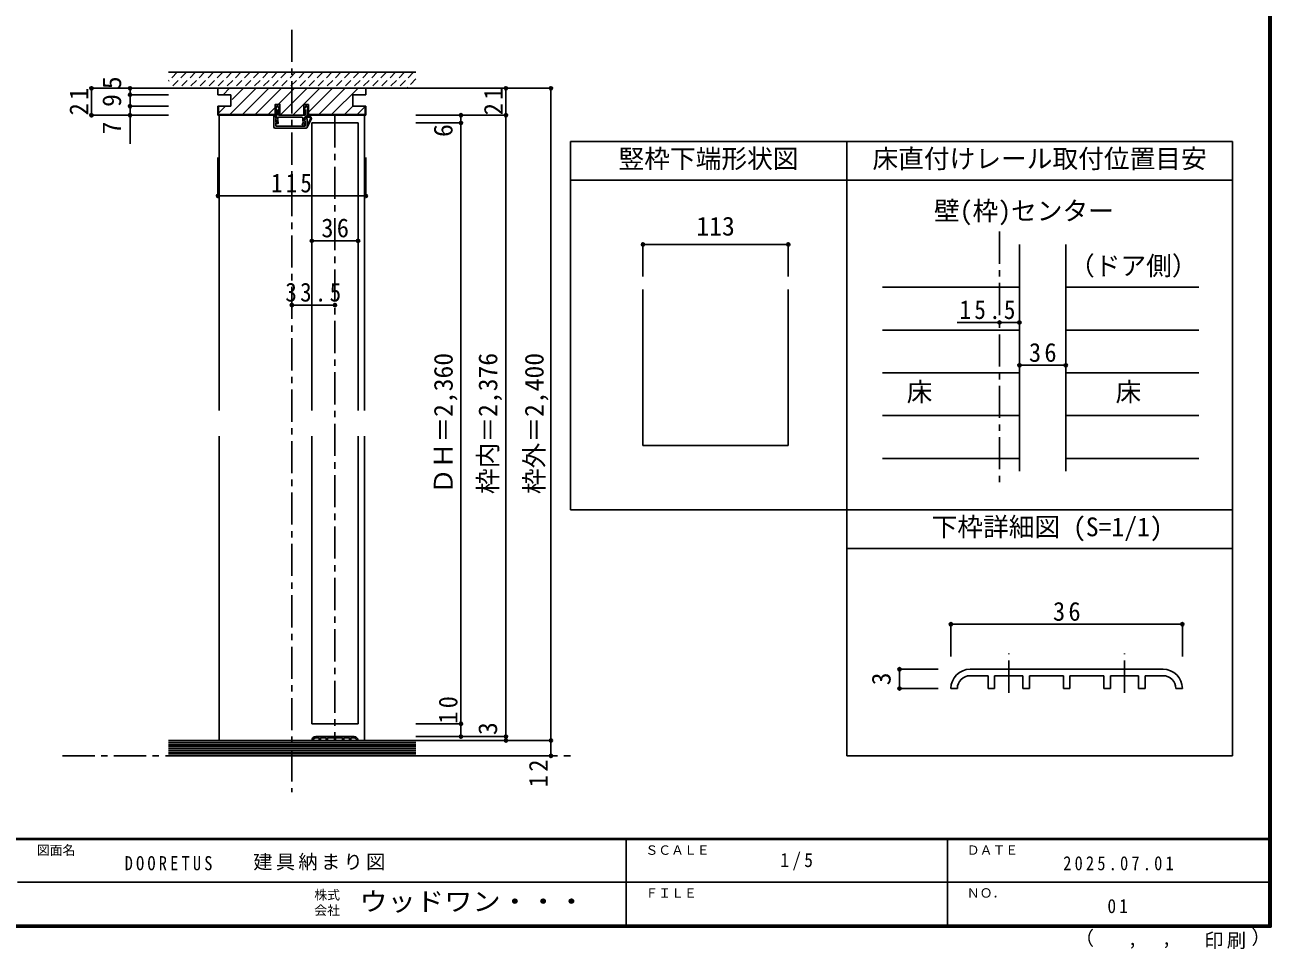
# Model space of a CAD drawing. Units: millimetres at full size, sheet at 1:5, with parts at other scales. Extents: x -973 to 977, y -718 to 696.
# Drawn here: x 7 to 977, y -718 to 1 of the extents above; entities that cross this region are included whole.
import ezdxf
from ezdxf.enums import TextEntityAlignment as Align

# ---------------------------------------------------------------- set-up
doc = ezdxf.new("R2010")
doc.units = ezdxf.units.MM
doc.header["$LTSCALE"] = 5
doc.header["$PDMODE"] = 32
doc.header["$PDSIZE"] = 2.5
doc.linetypes.add('CHAIN1', pattern=[8, 5, -1, 1, -1])
doc.linetypes.add('DASHED1', pattern=[1.8, 1.2, -0.6])
for name, color, linetype in [('0-0_補助線', 7, 'Continuous'), ('0-1_通り芯', 4, 'DASHED1'), ('0-3_仕上げ', 7, 'Continuous'), ('0-4_枠', 3, 'Continuous'), ('0-6_扉', 6, 'Continuous'), ('0-7_金物', 7, 'Continuous'), ('0-A_文字', 3, 'Continuous'), ('0-B_寸法', 7, 'Continuous'), ('7-1_通り芯', 4, 'CHAIN1'), ('7-7_金物', 7, 'Continuous'), ('7-B_寸法', 4, 'Continuous'), ('F-0_補助線', 7, 'Continuous'), ('F-1_枠', 6, 'Continuous'), ('F-A_文字', 7, 'Continuous')]:
    doc.layers.add(name, color=color, linetype=linetype)
doc.styles.add('ＭＳ ゴシック', font='')
doc.styles.get('ＭＳ ゴシック').set_extended_font_data('MS Gothic')

msp = doc.modelspace()

# ---------------------------------------------------------------- linework, layer by layer
at = {"layer": '0-0_補助線', "color": 3}
for p, q in [((157.565, -48), (157.565, -53)), ((272.565, -48), (157.565, -48)), ((272.565, -48), (272.565, -53)), ((167.565, -53), (157.565, -53)), ((167.565, -53), (167.565, -62)), ((262.565, -53), (262.565, -62)), ((262.565, -53), (272.565, -53)), ((167.565, -62), (157.565, -62)), ((157.565, -62), (157.565, -69)), ((228.085, -60.5), (224.385, -60.5)), ((224.385, -69), (224.385, -60.5)), ((228.085, -60.5), (228.085, -69)), ((272.565, -62), (262.565, -62)), ((272.065, -68.5), (272.065, -62)), ((272.565, -69), (272.565, -62)), ((157.565, -69), (202.085, -69)), ((224.385, -69), (205.785, -69)), ((272.065, -68.5), (228.085, -68.5)), ((272.565, -69), (228.085, -69)), ((431.639, -89.5), (431.639, -376.007)), ((646.639, -89.5), (431.639, -89.5)), ((646.639, -89.5), (646.639, -376.007)), ((646.639, -119.5), (431.639, -119.5)), ((488.139, -204.5), (488.139, -326.007)), ((601.139, -204.5), (601.139, -326.007)), ((488.139, -326.007), (601.139, -326.007)), ((646.639, -376.007), (431.639, -376.007))]:
    msp.add_line(p, q, dxfattribs=at)
at = {"layer": '0-0_補助線', "color": 4}
for p, q in [((161.478, -53), (166.478, -48)), ((166.777, -68.5), (187.277, -48)), ((168.565, -56.813), (177.378, -48)), ((176.677, -68.5), (197.177, -48)), ((186.576, -68.5), (207.076, -48)), ((204.476, -60.5), (216.976, -48)), ((206.375, -68.5), (226.875, -48)), ((216.275, -68.5), (236.775, -48)), ((228.085, -66.589), (246.674, -48)), ((236.074, -68.5), (256.574, -48)), ((245.973, -68.5), (266.473, -48)), ((158.064, -67.314), (163.378, -62)), ((196.476, -68.5), (202.085, -62.891)), ((255.873, -68.5), (262.373, -62)), ((265.772, -68.5), (272.065, -62.208)), ((157.565, -131.745), (157.565, -101.883)), ((272.565, -131.745), (272.565, -101.883)), ((157.565, -131.745), (272.565, -131.745)), ((488.139, -169.5), (488.139, -194.5))]:
    msp.add_line(p, q, dxfattribs=at)
at = {"layer": '0-0_補助線'}
for p, q in [((203.235, -64.5), (202.085, -64.5)), ((203.235, -69), (203.235, -64.5)), ((224.685, -64.5), (226.185, -61.5)), ((224.685, -64.5), (225.435, -64.5)), ((225.435, -64.5), (225.435, -69)), ((226.185, -61.5), (228.085, -64.5)), ((226.935, -69.7), (226.935, -64.5)), ((226.935, -64.5), (228.085, -64.5)), ((200.935, -78), (200.935, -69.3)), ((201.46, -69.102), (202.91, -71.002)), ((202.685, -71.5), (202.435, -71.5)), ((225.435, -77.5), (202.435, -77.5)), ((202.448, -71.887), (202.921, -73.605)), ((202.735, -71.5), (202.985, -71.5)), ((203.737, -72.334), (204.049, -73.195)), ((204.185, -71), (204.185, -71.5)), ((222.935, -70.5), (204.685, -70.5)), ((225.435, -69), (204.735, -69)), ((223.985, -73.969), (223.167, -76.592)), ((223.435, -71), (223.435, -72.96)), ((225.281, -74.517), (224.503, -77.009)), ((224.835, -70.5), (224.835, -72.837)), ((225.935, -70.5), (224.835, -70.5)), ((226.235, -71.5), (224.983, -72.703)), ((225.386, -73.5), (225.435, -73.5)), ((225.435, -77.5), (225.435, -73.5)), ((225.935, -69.7), (225.935, -70.5)), ((226.935, -69.7), (225.935, -69.7)), ((228.435, -70.4), (225.935, -70.4)), ((226.935, -71.5), (226.235, -71.5)), ((228.435, -69.7), (226.935, -69.7)), ((226.935, -78.5), (226.935, -71.5)), ((229.419, -71.991), (226.935, -76.94)), ((230.045, -72.305), (226.935, -78.5)), ((201.935, -79), (226.435, -79))]:
    msp.add_line(p, q, dxfattribs=at)
at = {"layer": '0-0_補助線', "color": 6}
msp.add_line((230.565, -75), (266.565, -75), dxfattribs=at)
at = {"layer": '0-0_補助線', "color": 3}
for points in [[(158.064, -62), (158.064, -68.5), (202.085, -68.5)], [(205.785, -69), (205.785, -60.5), (202.085, -60.5), (202.085, -69)]]:
    msp.add_lwpolyline(points, dxfattribs=at)
at = {"layer": '0-0_補助線'}
for points in [[(205.485, -64.5), (203.985, -61.5), (202.085, -64.5)], [(205.485, -64.5), (204.735, -64.5), (204.735, -69)], [(202.435, -77.5), (202.435, -75.4), (204.435, -75.4), (204.435, -74.2), (202.435, -74.2), (202.435, -71.5)], [(203.235, -69), (202.985, -69), (202.985, -71.5)]]:
    msp.add_lwpolyline(points, dxfattribs=at)
at = {"layer": '0-0_補助線', "color": 4}
msp.add_lwpolyline([(488.139, -169.5), (601.139, -169.5), (601.139, -194.5)], dxfattribs=at)
at = {"layer": '0-0_補助線'}
for centre, radius, start, end in [((201.235, -69.3), 0.3, 41.34778, 180), ((202.735, -71.8), 0.3, 90, 196.79003), ((202.685, -71.2), 0.3, 270, 41.34778), ((203.485, -73.4), 0.6, 196.79003, 270), ((203.485, -73.4), 0.6, 270, 23.33765), ((203.185, -71.5), 1, 303.47738, 0), ((204.685, -71), 0.5, 90, 180), ((222.935, -71), 0.5, 0, 90), ((223.835, -76.8), 0.7, 162.67017, 342.67017), ((224.635, -72.96), 1.2, 180, 237.21126), ((225.635, -72.837), 0.8, 180, 221.40962), ((225.386, -73), 0.5, 143.61521, 270), ((224.135, -74.16), 1.2, 342.67017, 41.40962), ((228.435, -71.5), 1.8, 333.42485, 90), ((228.435, -71.5), 1.1, 333.42485, 90), ((201.935, -78), 1, 180, 270), ((226.435, -78.5), 0.5, 270, 0)]:
    msp.add_arc(centre, radius, start, end, dxfattribs=at)
for p in [(157.565, -131.745), (272.565, -131.745), (488.139, -169.5), (601.139, -169.5)]:
    msp.add_point(p, dxfattribs=at)
at = {"layer": '0-1_通り芯', "linetype": 'CHAIN1'}
for p, q in [((215.065, -2.5), (215.065, -595.742)), ((248.565, -69), (248.565, -555.5)), ((765.438, -159.5), (765.438, -356.007)), ((36.653, -567.5), (432.382, -567.5))]:
    msp.add_line(p, q, dxfattribs=at)
at = {"layer": '0-1_通り芯'}
for p, q in [((125.907, -35.5), (119.153, -42.254)), ((132.978, -35.5), (120.478, -48)), ((140.049, -35.5), (127.549, -48)), ((147.12, -35.5), (134.62, -48)), ((154.191, -35.5), (141.691, -48)), ((161.262, -35.5), (148.762, -48)), ((168.333, -35.5), (155.833, -48)), ((175.404, -35.5), (162.904, -48)), ((182.475, -35.5), (169.975, -48)), ((189.546, -35.5), (177.046, -48)), ((196.617, -35.5), (184.117, -48)), ((203.688, -35.5), (191.188, -48)), ((210.759, -35.5), (198.259, -48)), ((217.831, -35.5), (205.331, -48)), ((224.902, -35.5), (212.402, -48)), ((231.973, -35.5), (219.473, -48)), ((239.044, -35.5), (226.544, -48)), ((246.115, -35.5), (233.615, -48)), ((253.186, -35.5), (240.686, -48)), ((260.257, -35.5), (247.757, -48)), ((267.328, -35.5), (254.828, -48)), ((274.399, -35.5), (261.899, -48)), ((281.47, -35.5), (268.97, -48)), ((288.541, -35.5), (276.041, -48)), ((295.612, -35.5), (283.112, -48)), ((302.683, -35.5), (290.183, -48)), ((309.754, -35.5), (297.254, -48)), ((311.565, -40.761), (304.326, -48))]:
    msp.add_line(p, q, dxfattribs=at)
at = {"layer": '0-1_通り芯', "color": 2, "linetype": 'Continuous'}
for p, q in [((119.153, -35.5), (311.565, -35.5)), ((119.153, -48), (311.565, -48))]:
    msp.add_line(p, q, dxfattribs=at)
at = {"layer": '0-3_仕上げ', "color": 4}
for p, q in [((674.462, -202.801), (780.938, -202.801)), ((816.938, -202.801), (920.373, -202.801)), ((674.462, -236.103), (780.938, -236.103)), ((816.938, -236.103), (920.373, -236.103)), ((674.462, -269.404), (780.938, -269.404)), ((816.938, -269.404), (920.373, -269.404)), ((674.462, -302.706), (780.938, -302.706)), ((816.938, -302.706), (920.373, -302.706)), ((674.462, -336.007), (780.938, -336.007)), ((816.938, -336.007), (920.373, -336.007))]:
    msp.add_line(p, q, dxfattribs=at)
at = {"layer": '0-3_仕上げ', "color": 2}
for p, q in [((311.565, -555.5), (119.153, -555.5)), ((311.565, -567.5), (119.153, -567.5))]:
    msp.add_line(p, q, dxfattribs=at)
at = {"layer": '0-3_仕上げ'}
for p, q in [((311.565, -557), (119.153, -557)), ((311.565, -558.5), (119.153, -558.5)), ((311.565, -560), (119.153, -560)), ((311.565, -561.5), (119.153, -561.5)), ((311.565, -563), (119.153, -563)), ((311.565, -564.5), (119.153, -564.5)), ((311.565, -566), (119.153, -566))]:
    msp.add_line(p, q, dxfattribs=at)
at = {"layer": '0-4_枠', "color": 4}
for p, q in [((158.565, -69), (158.565, -298.75)), ((271.565, -69), (271.565, -298.75)), ((158.565, -318.75), (158.565, -555.5)), ((271.565, -318.75), (271.565, -555.5))]:
    msp.add_line(p, q, dxfattribs=at)
at = {"layer": '0-4_枠'}
for p, q in [((780.938, -346.007), (780.938, -169.5)), ((816.938, -346.007), (816.938, -169.5))]:
    msp.add_line(p, q, dxfattribs=at)
at = {"layer": '0-6_扉'}
for p, q in [((230.565, -75), (230.565, -298.75)), ((266.565, -75), (266.565, -298.75)), ((230.565, -318.75), (230.565, -542.5)), ((266.565, -318.75), (266.565, -542.5)), ((266.565, -542.5), (230.565, -542.5))]:
    msp.add_line(p, q, dxfattribs=at)
at = {"layer": '0-7_金物'}
for p, q in [((230.565, -555.5), (231.565, -555.5)), ((263.565, -552.5), (233.565, -552.5)), ((236.365, -553.5), (233.565, -553.5)), ((236.365, -555.5), (236.365, -553.5)), ((236.365, -555.5), (237.365, -555.5)), ((241.765, -553.5), (237.365, -553.5)), ((237.365, -555.5), (237.365, -553.5)), ((241.765, -555.5), (241.765, -553.5)), ((241.765, -555.5), (242.765, -555.5)), ((248.065, -553.5), (242.765, -553.5)), ((242.765, -555.5), (242.765, -553.5)), ((248.065, -555.5), (248.065, -553.5)), ((248.065, -555.5), (249.065, -555.5)), ((254.365, -553.5), (249.065, -553.5)), ((249.065, -555.5), (249.065, -553.5)), ((254.365, -555.5), (254.365, -553.5)), ((254.365, -555.5), (255.365, -555.5)), ((259.765, -553.5), (255.365, -553.5)), ((255.365, -555.5), (255.365, -553.5)), ((259.765, -555.5), (259.765, -553.5)), ((259.765, -555.5), (260.765, -555.5)), ((263.565, -553.5), (260.765, -553.5)), ((260.765, -555.5), (260.765, -553.5)), ((265.565, -555.5), (266.565, -555.5))]:
    msp.add_line(p, q, dxfattribs=at)
for centre, radius, start, end in [((233.565, -555.5), 3, 90, 180), ((233.565, -555.5), 2, 90, 180), ((263.565, -555.5), 3, 0, 90), ((263.565, -555.5), 2, 0, 90)]:
    msp.add_arc(centre, radius, start, end, dxfattribs=at)
at = {"layer": '0-A_文字'}
for p, q in [((646.639, -567.5), (646.639, -89.5)), ((646.639, -89.5), (946.639, -89.5)), ((946.639, -567.5), (946.639, -89.5)), ((946.639, -119.5), (646.639, -119.5)), ((646.639, -376.007), (946.639, -376.007)), ((946.639, -406.007), (646.639, -406.007)), ((946.639, -567.5), (646.639, -567.5))]:
    msp.add_line(p, q, dxfattribs=at)
at = {"layer": '0-B_寸法', "color": 4}
for p, q in [((59.153, -48), (119.153, -48)), ((59.153, -48), (59.153, -69)), ((89.153, -48), (89.153, -91.15)), ((416.565, -48), (311.565, -48)), ((381.565, -48), (381.565, -555.5)), ((416.565, -48), (416.565, -567.5)), ((89.153, -53), (119.153, -53)), ((89.153, -62), (119.153, -62)), ((59.153, -69), (119.153, -69)), ((381.565, -69), (311.565, -69)), ((346.565, -75), (311.565, -75)), ((346.565, -69), (346.565, -552.5)), ((230.565, -166.691), (266.565, -166.691)), ((215.065, -216.691), (248.565, -216.691)), ((732.394, -230.274), (780.938, -230.274)), ((780.938, -263.575), (816.938, -263.575)), ((346.565, -542.5), (311.565, -542.5)), ((381.565, -552.5), (311.565, -552.5)), ((416.565, -555.5), (311.565, -555.5)), ((416.565, -567.5), (311.565, -567.5))]:
    msp.add_line(p, q, dxfattribs=at)
at = {"layer": '0-B_寸法'}
for p in [(59.153, -48), (89.153, -48), (381.565, -48), (416.565, -48), (89.153, -53), (59.153, -69), (89.153, -62), (89.153, -69), (346.565, -69), (381.565, -69), (346.565, -75), (230.565, -166.691), (266.565, -166.691), (215.065, -216.691), (248.565, -216.691), (765.438, -230.274), (780.938, -230.274), (780.938, -263.575), (816.938, -263.575), (346.565, -542.5), (346.565, -552.5), (381.565, -552.5), (381.565, -555.5), (416.565, -555.5), (416.565, -567.5)]:
    msp.add_point(p, dxfattribs=at)
at = {"layer": '7-1_通り芯'}
for p, q in [((772.63, -518.365), (772.63, -487.834)), ((862.63, -518.365), (862.63, -487.834))]:
    msp.add_line(p, q, dxfattribs=at)
at = {"layer": '7-7_金物'}
for p, q in [((892.63, -500.065), (742.63, -500.065)), ((756.63, -505.065), (742.63, -505.065)), ((756.63, -515.065), (756.63, -505.065)), ((783.63, -505.065), (761.63, -505.065)), ((761.63, -515.065), (761.63, -505.065)), ((783.63, -515.065), (783.63, -505.065)), ((815.13, -505.065), (788.63, -505.065)), ((788.63, -515.065), (788.63, -505.065)), ((815.13, -515.065), (815.13, -505.065)), ((846.63, -505.065), (820.13, -505.065)), ((820.13, -515.065), (820.13, -505.065)), ((846.63, -515.065), (846.63, -505.065)), ((873.63, -505.065), (851.63, -505.065)), ((851.63, -515.065), (851.63, -505.065)), ((873.63, -515.065), (873.63, -505.065)), ((892.63, -505.065), (878.63, -505.065)), ((878.63, -515.065), (878.63, -505.065)), ((727.63, -515.065), (732.63, -515.065)), ((756.63, -515.065), (761.63, -515.065)), ((783.63, -515.065), (788.63, -515.065)), ((815.13, -515.065), (820.13, -515.065)), ((846.63, -515.065), (851.63, -515.065)), ((873.63, -515.065), (878.63, -515.065)), ((902.63, -515.065), (907.63, -515.065))]:
    msp.add_line(p, q, dxfattribs=at)
for centre, radius, start, end in [((742.63, -515.065), 15, 90, 180), ((892.63, -515.065), 15, 0, 90), ((742.63, -515.065), 10, 90, 180), ((892.63, -515.065), 10, 0, 90)]:
    msp.add_arc(centre, radius, start, end, dxfattribs=at)
at = {"layer": '7-B_寸法'}
for p, q in [((727.63, -465.065), (727.63, -490.065)), ((727.63, -465.065), (907.63, -465.065)), ((907.63, -465.065), (907.63, -490.065)), ((687.63, -500.065), (717.63, -500.065)), ((687.63, -515.065), (687.63, -500.065)), ((687.63, -515.065), (717.63, -515.065))]:
    msp.add_line(p, q, dxfattribs=at)
at = {"layer": '7-B_寸法', "color": 7}
for p in [(727.63, -465.065), (907.63, -465.065), (687.63, -500.065), (687.63, -515.065)]:
    msp.add_point(p, dxfattribs=at)
at = {"layer": 'F-1_枠'}
for p, q in [((974.986, 695.833), (974.986, -700.833)), ((975.82, 695.833), (975.82, -700.833)), ((976.653, 695.833), (976.653, -700.833)), ((976.653, -631.667), (-973.347, -631.667)), ((976.653, -632.5), (-973.347, -632.5)), ((474.986, -632.5), (474.986, -699.167)), ((724.986, -632.5), (724.986, -699.167)), ((1.653, -665.833), (974.986, -665.834)), ((976.653, -699.167), (-973.347, -699.167)), ((976.653, -700), (-973.347, -700)), ((976.653, -700.833), (-973.347, -700.833))]:
    msp.add_line(p, q, dxfattribs=at)

# ---------------------------------------------------------------- texts
at = {"layer": '0-0_補助線', "style": 'ＭＳ ゴシック'}
for s, p in [('竪枠下端形状図', (469.139, -114.5)), ('113', (529.639, -167))]:
    msp.add_text(s, height=14.66, dxfattribs=at).set_placement(p, align=Align.BOTTOM_LEFT)
at = {"layer": '0-0_補助線', "insert": (198.815, -129.245), "char_height": 14.66, "attachment_point": 7, "style": 'ＭＳ ゴシック'}
msp.add_mtext('\\T1.27;\\W0.9;115', dxfattribs=at)
at = {"layer": '0-A_文字', "color": 7, "style": 'ＭＳ ゴシック'}
for s, p in [('床直付けレール取付位置目安', (666.639, -114.5)), ('壁(枠)センター', (714.462, -155.091)), ('（ドア側）', (819.523, -197.835)), ('床', (693.212, -296.055)), ('床', (855.712, -296.055)), ('下枠詳細図 (S=1/1)', (712.63, -401.007))]:
    msp.add_text(s, height=14.66, dxfattribs=at).set_placement(p, align=Align.BOTTOM_LEFT)
at = {"layer": '0-B_寸法', "style": 'ＭＳ ゴシック'}
for s, p in [('5', (86.653, -48.704)), ('9', (86.653, -62.5)), ('7', (86.653, -83.837)), ('6', (344.402, -85.885)), ('ＤＨ＝2,360', (344.527, -363.75)), ('枠内＝2,376', (379.207, -363.75)), ('枠外＝2,400', (415.222, -363.75)), ('3', (379.065, -551.25))]:
    msp.add_text(s, height=14.66, rotation=90, dxfattribs=at).set_placement(p, align=Align.BOTTOM_LEFT)
at = {"layer": '0-B_寸法', "char_height": 14.66, "attachment_point": 7, "rotation": 90, "style": 'ＭＳ ゴシック'}
for s, insert in [('\\T1.27;\\W0.95;21', (379.065, -69.018)), ('\\T1.27;\\W0.95;21', (56.653, -69.13)), ('\\T1.27;\\W0.95;10', (344.065, -542.5)), ('\\T1.27;\\W0.95;12', (414.065, -591.841))]:
    msp.add_mtext(s, dxfattribs=dict(at, insert=insert))
at = {"layer": '0-B_寸法', "char_height": 14.66, "attachment_point": 7, "style": 'ＭＳ ゴシック'}
for s, insert in [('\\T1.27;\\W0.95;36', (237.94, -164.191)), ('\\T1.28;\\W0.9;33.5', (209.94, -214.191)), ('\\T1.28;\\W0.9;15.5', (734.349, -227.774)), ('\\T1.27;\\W0.95;36', (788.313, -261.075))]:
    msp.add_mtext(s, dxfattribs=dict(at, insert=insert))
at = {"layer": '7-B_寸法', "color": 7, "style": 'ＭＳ ゴシック'}
msp.add_text('3', height=14.66, rotation=90, dxfattribs=at).set_placement((685.13, -512.565), align=Align.BOTTOM_LEFT)
at = {"layer": '7-B_寸法', "color": 7, "insert": (807.005, -462.565), "char_height": 14.66, "attachment_point": 7, "style": 'ＭＳ ゴシック'}
msp.add_mtext('\\T1.27;\\W0.95;36', dxfattribs=at)
at = {"layer": 'F-0_補助線', "char_height": 11, "attachment_point": 7, "style": 'ＭＳ ゴシック'}
for s, insert in [('\\T1.39;\\W0.85;DOORETUS', (84.986, -656.667)), ('\\T1.17;建具納まり図', (184.986, -656.667))]:
    msp.add_mtext(s, dxfattribs=dict(at, insert=insert))
at = {"layer": 'F-A_文字', "style": 'ＭＳ ゴシック'}
for s, height, p in [('図面名', 7.331, (16.653, -646.667)), ('ＳＣＡＬＥ', 7.331, (489.986, -646.667)), ('ＤＡＴＥ', 7.331, (739.986, -646.667)), ('株式', 7.331, (232.486, -681.5)), ('ＦＩＬＥ', 7.331, (489.986, -680)), ('ＮＯ．', 7.331, (739.986, -680.001)), ('会社', 7.331, (232.486, -693.5)), ('（', 11, (823.992, -718.052)), ('）', 11, (961.387, -717.355)), (',', 11, (865.199, -718.052)), (',', 11, (891.686, -717.588))]:
    msp.add_text(s, height=height, dxfattribs=at).set_placement(p, align=Align.BOTTOM_LEFT)
at = {"layer": 'F-A_文字', "style": 'ＭＳ ゴシック', "width": 1.1}
msp.add_text('ウッドワン・・・', height=14.66, dxfattribs=at).set_placement((267.486, -692.5), align=Align.BOTTOM_LEFT)
at = {"layer": 'F-A_文字', "char_height": 11, "attachment_point": 7, "style": 'ＭＳ ゴシック'}
for s, insert in [('\\T1.38;\\W0.9;1/5', (594.986, -656.667)), ('\\T1.39;\\W0.85;2025.07.01', (814.986, -656.667)), ('\\T1.36;\\W0.9;01', (849.361, -690.001)), ('\\T1.17;印刷', (924.678, -717.82))]:
    msp.add_mtext(s, dxfattribs=dict(at, insert=insert))

doc.saveas('drawing.dxf')
